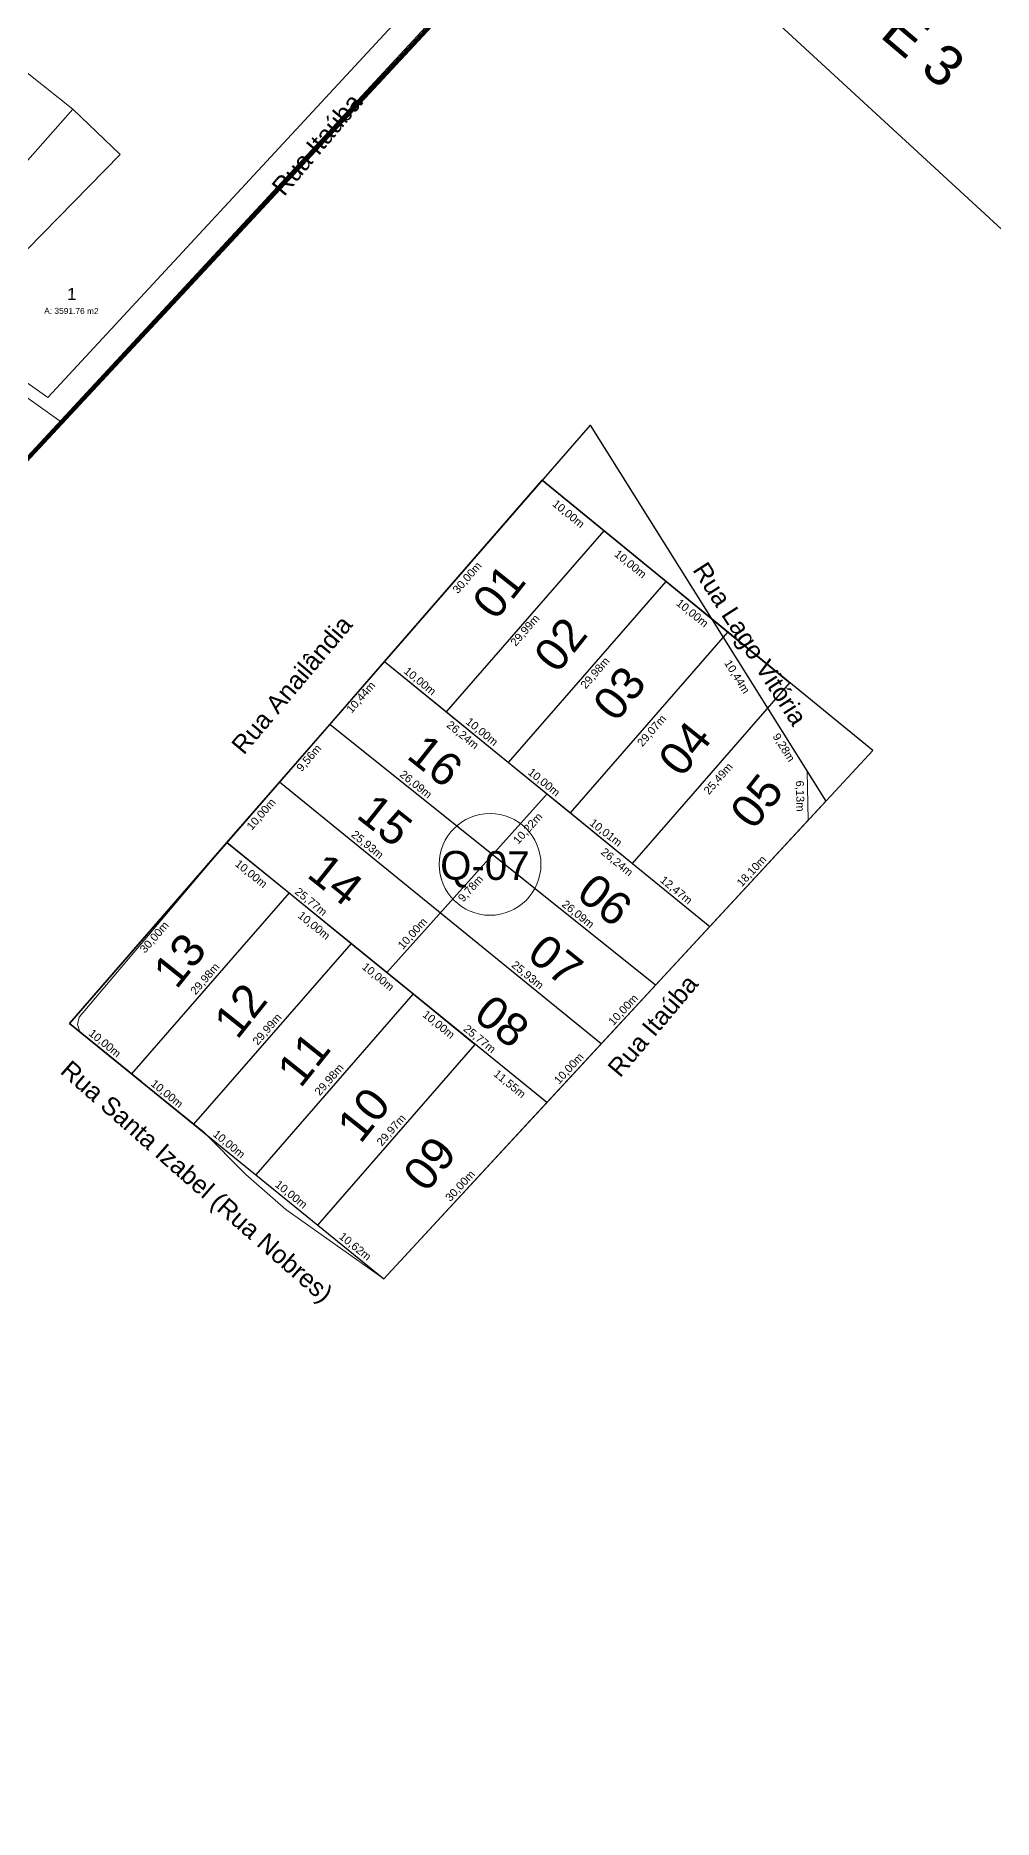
# Model space of a CAD drawing. Header units: metres. Extents: x 3808 to 8215, y 2374 to 6187.
# Drawn here: x 7081.6 to 7201.4, y 3301 to 3524 of the extents above; entities that cross this region are included whole.
import ezdxf

# ---------------------------------------------------------------- set-up
doc = ezdxf.new("R2010")
doc.units = ezdxf.units.M
for name, color, linetype in [('0 - Cotas', 7, 'Continuous'), ('0 - IPTU', 6, 'Continuous'), ('0 - Nome das Ruas', 7, 'Continuous'), ('Nomes-Ruas', 7, 'Continuous'), ('PDF_Boundary-Lotes', 7, 'Continuous'), ('PDF_Meio-Fio', 32, 'Continuous'), ('PDF_Numeração_Quadras', 7, 'Continuous'), ('PDF_Perímetro', 5, 'Continuous'), ('PDF_REGIAO_POLILINHAS', 7, 'Continuous'), ('PDF_Text', 7, 'Continuous')]:
    doc.layers.add(name, color=color, linetype=linetype)
doc.layers.add('REGIAO_POLILINHAS', color=7, linetype='Continuous', lineweight=0)
doc.styles.add('Arial', font='arial.ttf')
doc.styles.add('PDF Arial', font='arial.ttf')
doc.styles.add('REGUA100', font='arial.ttf')
doc.styles.get("Standard").update_dxf_attribs({"font": 'arial.ttf'})
doc.dimstyles.new('Copy(2) of ISO-25', dxfattribs={"dimtxt": 1, "dimasz": 2.5, "dimexe": 1.25, "dimexo": 0.625, "dimgap": 0.2, "dimtad": 1, "dimtoh": 1, "dimlfac": 1, "dimzin": 1, "dimtxsty": 'Arial', "dimblk": 'NONE', "dimcen": 0, "dimse1": 1, "dimse2": 1, "dimsd1": 1, "dimsd2": 1, "dimclrt": 256, "dimaunit": 1, "dimadec": 3, "dimazin": 0, "dimtfac": 1, "dimtmove": 0, "dimatfit": 3, "dimldrblk": 'NONE', "dimfxl": 1, "dimtolj": 1, "dimtzin": 0, "dimarcsym": 0})

# ---------------------------------------------------------------- blocks, each defined once
blk = doc.blocks.new('*D11937')
at = {"layer": 'Defpoints', "color": 0, "transparency": 16777216}
for p in [(7116.91, 3375.29), (7125.16, 3368.6), (7125.16, 3368.6)]:
    blk.add_point(p, dxfattribs=at)
at = {"layer": '0 - Cotas', "transparency": 16777216, "insert": (7121.54, 3372.57), "char_height": 1, "attachment_point": 5, "rotation": 320.9471, "style": 'Arial'}
blk.add_mtext('\\A1;10,62m', dxfattribs=at)
blk = doc.blocks.new('_None')
blk = doc.blocks.new('*D11938')
at = {"layer": 'Defpoints', "color": 0, "transparency": 16777216}
for p in [(7109.15, 3381.59), (7109.15, 3381.59), (7116.91, 3375.29)]:
    blk.add_point(p, dxfattribs=at)
at = {"layer": '0 - Cotas', "transparency": 16777216, "insert": (7113.54, 3379.06), "char_height": 1, "attachment_point": 5, "rotation": 320.9471, "style": 'Arial'}
blk.add_mtext('\\A1;10,00m', dxfattribs=at)
blk = doc.blocks.new('*D11939')
at = {"layer": 'Defpoints', "color": 0, "transparency": 16777216}
for p in [(7101.38, 3387.89), (7109.15, 3381.59), (7109.15, 3381.59)]:
    blk.add_point(p, dxfattribs=at)
at = {"layer": '0 - Cotas', "transparency": 16777216, "insert": (7105.77, 3385.36), "char_height": 1, "attachment_point": 5, "rotation": 320.9471, "style": 'Arial'}
blk.add_mtext('\\A1;10,00m', dxfattribs=at)
blk = doc.blocks.new('*D11940')
at = {"layer": 'Defpoints', "color": 0, "transparency": 16777216}
for p in [(7093.62, 3394.19), (7101.38, 3387.89), (7101.38, 3387.89)]:
    blk.add_point(p, dxfattribs=at)
at = {"layer": '0 - Cotas', "transparency": 16777216, "insert": (7098.01, 3391.66), "char_height": 1, "attachment_point": 5, "rotation": 320.9471, "style": 'Arial'}
blk.add_mtext('\\A1;10,00m', dxfattribs=at)
blk = doc.blocks.new('*D11941')
at = {"layer": 'Defpoints', "color": 0, "transparency": 16777216}
for p in [(7085.85, 3400.49), (7093.62, 3394.19), (7093.62, 3394.19)]:
    blk.add_point(p, dxfattribs=at)
at = {"layer": '0 - Cotas', "transparency": 16777216, "insert": (7090.24, 3397.96), "char_height": 1, "attachment_point": 5, "rotation": 320.9471, "style": 'Arial'}
blk.add_mtext('\\A1;10,00m', dxfattribs=at)
blk = doc.blocks.new('*D11942')
at = {"layer": 'Defpoints', "color": 0, "transparency": 16777216}
for p in [(7145.55, 3390.61), (7145.55, 3390.61), (7125.16, 3368.6)]:
    blk.add_point(p, dxfattribs=at)
at = {"layer": '0 - Cotas', "transparency": 16777216, "insert": (7134.77, 3380.15), "char_height": 1, "attachment_point": 5, "rotation": 47.1816, "style": 'Arial'}
blk.add_mtext('\\A1;30,00m', dxfattribs=at)
blk = doc.blocks.new('*D11943')
at = {"layer": 'Defpoints', "color": 0, "transparency": 16777216}
for p in [(7136.59, 3397.89), (7116.91, 3375.29), (7116.91, 3375.29)]:
    blk.add_point(p, dxfattribs=at)
at = {"layer": '0 - Cotas', "transparency": 16777216, "insert": (7126.15, 3387.12), "char_height": 1, "attachment_point": 5, "rotation": 48.9518, "style": 'Arial'}
blk.add_mtext('\\A1;29,97m', dxfattribs=at)
blk = doc.blocks.new('*D11944')
at = {"layer": 'Defpoints', "color": 0, "transparency": 16777216}
for p in [(7128.84, 3404.2), (7109.15, 3381.59), (7109.15, 3381.59)]:
    blk.add_point(p, dxfattribs=at)
at = {"layer": '0 - Cotas', "transparency": 16777216, "insert": (7118.39, 3393.42), "char_height": 1, "attachment_point": 5, "rotation": 48.9525, "style": 'Arial'}
blk.add_mtext('\\A1;29,98m', dxfattribs=at)
blk = doc.blocks.new('*D11945')
at = {"layer": 'Defpoints', "color": 0, "transparency": 16777216}
for p in [(7121.08, 3410.51), (7121.08, 3410.51), (7101.38, 3387.89)]:
    blk.add_point(p, dxfattribs=at)
at = {"layer": '0 - Cotas', "transparency": 16777216, "insert": (7110.63, 3399.73), "char_height": 1, "attachment_point": 5, "rotation": 48.9533, "style": 'Arial'}
blk.add_mtext('\\A1;29,99m', dxfattribs=at)
blk = doc.blocks.new('*D11946')
at = {"layer": 'Defpoints', "color": 0, "transparency": 16777216}
for p in [(7113.32, 3416.82), (7093.63, 3394.21), (7093.63, 3394.21)]:
    blk.add_point(p, dxfattribs=at)
at = {"layer": '0 - Cotas', "transparency": 16777216, "insert": (7102.86, 3406.03), "char_height": 1, "attachment_point": 5, "rotation": 48.954, "style": 'Arial'}
blk.add_mtext('\\A1;29,98m', dxfattribs=at)
blk = doc.blocks.new('*D11947')
at = {"layer": 'Defpoints', "color": 0, "transparency": 16777216}
for p in [(7105.55, 3423.12), (7106.91, 3421.93), (7085.85, 3400.49)]:
    blk.add_point(p, dxfattribs=at)
at = {"layer": '0 - Cotas', "transparency": 16777216, "insert": (7096.53, 3411.23), "char_height": 1, "attachment_point": 5, "rotation": 48.9548, "style": 'Arial'}
blk.add_mtext('\\A1;30,00m', dxfattribs=at)
blk = doc.blocks.new('*D11948')
at = {"layer": 'Defpoints', "color": 0, "transparency": 16777216}
for p in [(7136.59, 3397.89), (7145.55, 3390.61), (7144.29, 3389.06)]:
    blk.add_point(p, dxfattribs=at)
at = {"layer": '0 - Cotas', "transparency": 16777216, "insert": (7140.86, 3392.89), "char_height": 1, "attachment_point": 5, "rotation": 320.8822, "style": 'Arial'}
blk.add_mtext('\\A1;11,55m', dxfattribs=at)
blk = doc.blocks.new('*D11949')
at = {"layer": 'Defpoints', "color": 0, "transparency": 16777216}
for p in [(7128.84, 3404.2), (7136.59, 3397.89), (7135.43, 3396.46)]:
    blk.add_point(p, dxfattribs=at)
at = {"layer": '0 - Cotas', "transparency": 16777216, "insert": (7131.98, 3400.3), "char_height": 1, "attachment_point": 5, "rotation": 320.8822, "style": 'Arial'}
blk.add_mtext('\\A1;10,00m', dxfattribs=at)
blk = doc.blocks.new('*D11950')
at = {"layer": 'Defpoints', "color": 0, "transparency": 16777216}
for p in [(7121.08, 3410.51), (7128.84, 3404.2), (7127.58, 3402.66)]:
    blk.add_point(p, dxfattribs=at)
at = {"layer": '0 - Cotas', "transparency": 16777216, "insert": (7124.41, 3406.27), "char_height": 1, "attachment_point": 5, "rotation": 320.8822, "style": 'Arial'}
blk.add_mtext('\\A1;10,00m', dxfattribs=at)
blk = doc.blocks.new('*D11951')
at = {"layer": 'Defpoints', "color": 0, "transparency": 16777216}
for p in [(7113.32, 3416.82), (7119.77, 3408.9), (7121.08, 3410.51)]:
    blk.add_point(p, dxfattribs=at)
at = {"layer": '0 - Cotas', "transparency": 16777216, "insert": (7116.4, 3412.67), "char_height": 1, "attachment_point": 5, "rotation": 320.8822, "style": 'Arial'}
blk.add_mtext('\\A1;10,00m', dxfattribs=at)
blk = doc.blocks.new('*D11952')
at = {"layer": 'Defpoints', "color": 0, "transparency": 16777216}
for p in [(7105.56, 3423.13), (7112.05, 3415.26), (7113.32, 3416.82)]:
    blk.add_point(p, dxfattribs=at)
at = {"layer": '0 - Cotas', "transparency": 16777216, "insert": (7108.54, 3419.14), "char_height": 1, "attachment_point": 5, "rotation": 320.8822, "style": 'Arial'}
blk.add_mtext('\\A1;10,00m', dxfattribs=at)
blk = doc.blocks.new('*D11953')
at = {"layer": 'Defpoints', "color": 0, "transparency": 16777216}
for p in [(7152.35, 3397.94), (7152.35, 3397.94), (7145.55, 3390.61)]:
    blk.add_point(p, dxfattribs=at)
at = {"layer": '0 - Cotas', "transparency": 16777216, "insert": (7148.36, 3394.82), "char_height": 1, "attachment_point": 5, "rotation": 47.1816, "style": 'Arial'}
blk.add_mtext('\\A1;10,00m', dxfattribs=at)
blk = doc.blocks.new('*D11954')
at = {"layer": 'Defpoints', "color": 0, "transparency": 16777216}
for p in [(7132.24, 3414.31), (7132.24, 3414.31), (7125.56, 3406.87)]:
    blk.add_point(p, dxfattribs=at)
at = {"layer": '0 - Cotas', "transparency": 16777216, "insert": (7128.81, 3411.69), "char_height": 1, "attachment_point": 5, "rotation": 48.0682, "style": 'Arial'}
blk.add_mtext('\\A1;10,00m', dxfattribs=at)
blk = doc.blocks.new('*D11955')
at = {"layer": 'Defpoints', "color": 0, "transparency": 16777216}
for p in [(7132.24, 3414.31), (7152.35, 3397.94), (7152.35, 3397.94)]:
    blk.add_point(p, dxfattribs=at)
at = {"layer": '0 - Cotas', "transparency": 16777216, "insert": (7143.11, 3406.49), "char_height": 1, "attachment_point": 5, "rotation": 320.8654, "style": 'Arial'}
blk.add_mtext('\\A1;25,93m', dxfattribs=at)
blk = doc.blocks.new('*D11956')
at = {"layer": 'Defpoints', "color": 0, "transparency": 16777216}
for p in [(7125.56, 3406.87), (7145.55, 3390.61), (7145.55, 3390.61)]:
    blk.add_point(p, dxfattribs=at)
at = {"layer": '0 - Cotas', "transparency": 16777216, "insert": (7137.1, 3398.51), "char_height": 1, "attachment_point": 5, "rotation": 320.8822, "style": 'Arial'}
blk.add_mtext('\\A1;25,77m', dxfattribs=at)
blk = doc.blocks.new('*D11957')
at = {"layer": 'Defpoints', "color": 0, "transparency": 16777216}
for p in [(7112.13, 3430.67), (7132.24, 3414.31), (7132.24, 3414.31)]:
    blk.add_point(p, dxfattribs=at)
at = {"layer": '0 - Cotas', "transparency": 16777216, "insert": (7123.08, 3422.79), "char_height": 1, "attachment_point": 5, "rotation": 320.8654, "style": 'Arial'}
blk.add_mtext('\\A1;25,93m', dxfattribs=at)
blk = doc.blocks.new('*D11958')
at = {"layer": 'Defpoints', "color": 0, "transparency": 16777216}
for p in [(7112.13, 3430.67), (7113.48, 3429.49), (7105.56, 3423.13)]:
    blk.add_point(p, dxfattribs=at)
at = {"layer": '0 - Cotas', "transparency": 16777216, "insert": (7109.89, 3426.6), "char_height": 1, "attachment_point": 5, "rotation": 48.9548, "style": 'Arial'}
blk.add_mtext('\\A1;10,00m', dxfattribs=at)
blk = doc.blocks.new('*D11959')
at = {"layer": 'Defpoints', "color": 0, "transparency": 16777216}
for p in [(7105.56, 3423.13), (7125.56, 3406.87), (7125.56, 3406.87)]:
    blk.add_point(p, dxfattribs=at)
at = {"layer": '0 - Cotas', "transparency": 16777216, "insert": (7116.02, 3415.65), "char_height": 1, "attachment_point": 5, "rotation": 320.8822, "style": 'Arial'}
blk.add_mtext('\\A1;25,77m', dxfattribs=at)
blk = doc.blocks.new('*D11960')
at = {"layer": 'Defpoints', "color": 0, "transparency": 16777216}
for p in [(7159.14, 3405.28), (7159.14, 3405.28), (7152.35, 3397.94)]:
    blk.add_point(p, dxfattribs=at)
at = {"layer": '0 - Cotas', "transparency": 16777216, "insert": (7155.16, 3402.15), "char_height": 1, "attachment_point": 5, "rotation": 47.1816, "style": 'Arial'}
blk.add_mtext('\\A1;10,00m', dxfattribs=at)
blk = doc.blocks.new('*D11961')
at = {"layer": 'Defpoints', "color": 0, "transparency": 16777216}
for p in [(7138.77, 3421.58), (7140, 3420.48), (7132.24, 3414.31)]:
    blk.add_point(p, dxfattribs=at)
at = {"layer": '0 - Cotas', "transparency": 16777216, "insert": (7136.08, 3417.31), "char_height": 1, "attachment_point": 5, "rotation": 48.0682, "style": 'Arial'}
blk.add_mtext('\\A1;9,78m', dxfattribs=at)
blk = doc.blocks.new('*D11962')
at = {"layer": 'Defpoints', "color": 0, "transparency": 16777216}
for p in [(7118.4, 3437.88), (7119.67, 3436.78), (7112.13, 3430.67)]:
    blk.add_point(p, dxfattribs=at)
at = {"layer": '0 - Cotas', "transparency": 16777216, "insert": (7115.86, 3433.63), "char_height": 1, "attachment_point": 5, "rotation": 48.9548, "style": 'Arial'}
blk.add_mtext('\\A1;9,56m', dxfattribs=at)
blk = doc.blocks.new('*D11963')
at = {"layer": 'Defpoints', "color": 0, "transparency": 16777216}
for p in [(7125.26, 3445.75), (7126.46, 3444.71), (7118.4, 3437.88)]:
    blk.add_point(p, dxfattribs=at)
at = {"layer": '0 - Cotas', "transparency": 16777216, "insert": (7122.36, 3441.21), "char_height": 1, "attachment_point": 5, "rotation": 48.9548, "style": 'Arial'}
blk.add_mtext('\\A1;10,44m', dxfattribs=at)
blk = doc.blocks.new('*D11964')
at = {"layer": 'Defpoints', "color": 0, "transparency": 16777216}
for p in [(7125.26, 3445.75), (7145.6, 3429.18), (7144.44, 3427.76)]:
    blk.add_point(p, dxfattribs=at)
at = {"layer": '0 - Cotas', "transparency": 16777216, "insert": (7134.99, 3436.49), "char_height": 1, "attachment_point": 5, "rotation": 320.8324, "style": 'Arial'}
blk.add_mtext('\\A1;26,24m', dxfattribs=at)
blk = doc.blocks.new('*D11965')
at = {"layer": 'Defpoints', "color": 0, "transparency": 16777216}
for p in [(7145.6, 3429.18), (7138.77, 3421.58), (7140.22, 3420.28)]:
    blk.add_point(p, dxfattribs=at)
at = {"layer": '0 - Cotas', "transparency": 16777216, "insert": (7143.23, 3424.82), "char_height": 1, "attachment_point": 5, "rotation": 48.0873, "style": 'Arial'}
blk.add_mtext('\\A1;10,22m', dxfattribs=at)
blk = doc.blocks.new('*D11966')
at = {"layer": 'Defpoints', "color": 0, "transparency": 16777216}
for p in [(7118.4, 3437.88), (7138.77, 3421.58), (7138.77, 3421.58)]:
    blk.add_point(p, dxfattribs=at)
at = {"layer": '0 - Cotas', "transparency": 16777216, "insert": (7129.13, 3430.32), "char_height": 1, "attachment_point": 5, "rotation": 321.3334, "style": 'Arial'}
blk.add_mtext('\\A1;26,09m', dxfattribs=at)
blk = doc.blocks.new('*D11967')
at = {"layer": 'Defpoints', "color": 0, "transparency": 16777216}
for p in [(7138.77, 3421.58), (7159.14, 3405.28), (7159.14, 3405.28)]:
    blk.add_point(p, dxfattribs=at)
at = {"layer": '0 - Cotas', "transparency": 16777216, "insert": (7149.41, 3414.09), "char_height": 1, "attachment_point": 5, "rotation": 321.3334, "style": 'Arial'}
blk.add_mtext('\\A1;26,09m', dxfattribs=at)
blk = doc.blocks.new('*D11968')
at = {"layer": 'Defpoints', "color": 0, "transparency": 16777216}
for p in [(7145.6, 3429.18), (7164.7, 3411.09), (7165.94, 3412.61)]:
    blk.add_point(p, dxfattribs=at)
at = {"layer": '0 - Cotas', "transparency": 16777216, "insert": (7154.28, 3420.61), "char_height": 1, "attachment_point": 5, "rotation": 320.8324, "style": 'Arial'}
blk.add_mtext('\\A1;26,24m', dxfattribs=at)
blk = doc.blocks.new('*D11969')
at = {"layer": 'Defpoints', "color": 0, "transparency": 16777216}
for p in [(7173.16, 3439.88), (7174.67, 3438.57), (7156.42, 3420.66)]:
    blk.add_point(p, dxfattribs=at)
at = {"layer": '0 - Cotas', "transparency": 16777216, "insert": (7167.04, 3431.04), "char_height": 1, "attachment_point": 5, "rotation": 48.9527, "style": 'Arial'}
blk.add_mtext('\\A1;25,49m', dxfattribs=at)
blk = doc.blocks.new('*D11970')
at = {"layer": 'Defpoints', "color": 0, "transparency": 16777216}
for p in [(7173.16, 3439.88), (7176.6, 3431.08), (7178.09, 3432.02)]:
    blk.add_point(p, dxfattribs=at)
at = {"layer": '0 - Cotas', "transparency": 16777216, "insert": (7175.12, 3434.95), "char_height": 1, "attachment_point": 5, "rotation": 302.1123, "style": 'Arial'}
blk.add_mtext('\\A1;9,28m', dxfattribs=at)
blk = doc.blocks.new('*D11971')
at = {"layer": 'Defpoints', "color": 0, "transparency": 16777216}
for p in [(7178.09, 3432.02), (7176.41, 3425.84), (7178.24, 3425.89)]:
    blk.add_point(p, dxfattribs=at)
at = {"layer": '0 - Cotas', "transparency": 16777216, "insert": (7177.14, 3428.92), "char_height": 1, "attachment_point": 5, "rotation": 271.4125, "style": 'Arial'}
blk.add_mtext('\\A1;6,13m', dxfattribs=at)
blk = doc.blocks.new('*D11972')
at = {"layer": 'Defpoints', "color": 0, "transparency": 16777216}
for p in [(7178.24, 3425.89), (7165.94, 3412.61), (7165.94, 3412.61)]:
    blk.add_point(p, dxfattribs=at)
at = {"layer": '0 - Cotas', "transparency": 16777216, "insert": (7171.21, 3419.48), "char_height": 1, "attachment_point": 5, "rotation": 47.1816, "style": 'Arial'}
blk.add_mtext('\\A1;18,10m', dxfattribs=at)
blk = doc.blocks.new('*D11973')
at = {"layer": 'Defpoints', "color": 0, "transparency": 16777216}
for p in [(7156.27, 3420.49), (7165.94, 3412.61), (7165.94, 3412.61)]:
    blk.add_point(p, dxfattribs=at)
at = {"layer": '0 - Cotas', "transparency": 16777216, "insert": (7161.69, 3417.11), "char_height": 1, "attachment_point": 5, "rotation": 320.8324, "style": 'Arial'}
blk.add_mtext('\\A1;12,47m', dxfattribs=at)
blk = doc.blocks.new('*D11974')
at = {"layer": 'Defpoints', "color": 0, "transparency": 16777216}
for p in [(7167.61, 3448.73), (7173.16, 3439.88), (7171.45, 3438.81)]:
    blk.add_point(p, dxfattribs=at)
at = {"layer": '0 - Cotas', "transparency": 16777216, "insert": (7169.27, 3443.79), "char_height": 1, "attachment_point": 5, "rotation": 302.1123, "style": 'Arial'}
blk.add_mtext('\\A1;10,44m', dxfattribs=at)
blk = doc.blocks.new('*D11975')
at = {"layer": 'Defpoints', "color": 0, "transparency": 16777216}
for p in [(7167.61, 3448.73), (7148.52, 3426.81), (7149.86, 3425.64)]:
    blk.add_point(p, dxfattribs=at)
at = {"layer": '0 - Cotas', "transparency": 16777216, "insert": (7158.72, 3437.04), "char_height": 1, "attachment_point": 5, "rotation": 48.9532, "style": 'Arial'}
blk.add_mtext('\\A1;29,07m', dxfattribs=at)
blk = doc.blocks.new('*D11976')
at = {"layer": 'Defpoints', "color": 0, "transparency": 16777216}
for p in [(7148.52, 3426.81), (7156.35, 3420.57), (7156.42, 3420.66)]:
    blk.add_point(p, dxfattribs=at)
at = {"layer": '0 - Cotas', "transparency": 16777216, "insert": (7152.89, 3424.28), "char_height": 1, "attachment_point": 5, "rotation": 322.0974, "style": 'Arial'}
blk.add_mtext('\\A1;10,01m', dxfattribs=at)
blk = doc.blocks.new('*D11977')
at = {"layer": 'Defpoints', "color": 0, "transparency": 16777216}
for p in [(7140.77, 3433.12), (7148.52, 3426.81), (7148.52, 3426.81)]:
    blk.add_point(p, dxfattribs=at)
at = {"layer": '0 - Cotas', "transparency": 16777216, "insert": (7145.15, 3430.58), "char_height": 1, "attachment_point": 5, "rotation": 320.8324, "style": 'Arial'}
blk.add_mtext('\\A1;10,00m', dxfattribs=at)
blk = doc.blocks.new('*D11978')
at = {"layer": 'Defpoints', "color": 0, "transparency": 16777216}
for p in [(7160.45, 3455.73), (7140.77, 3433.12), (7142.04, 3432.01)]:
    blk.add_point(p, dxfattribs=at)
at = {"layer": '0 - Cotas', "transparency": 16777216, "insert": (7151.64, 3444.26), "char_height": 1, "attachment_point": 5, "rotation": 48.9537, "style": 'Arial'}
blk.add_mtext('\\A1;29,98m', dxfattribs=at)
blk = doc.blocks.new('*D11979')
at = {"layer": 'Defpoints', "color": 0, "transparency": 16777216}
for p in [(7160.45, 3455.73), (7168.2, 3449.41), (7167.03, 3447.97)]:
    blk.add_point(p, dxfattribs=at)
at = {"layer": '0 - Cotas', "transparency": 16777216, "insert": (7163.7, 3451.72), "char_height": 1, "attachment_point": 5, "rotation": 320.7844, "style": 'Arial'}
blk.add_mtext('\\A1;10,00m', dxfattribs=at)
blk = doc.blocks.new('*D11980')
at = {"layer": 'Defpoints', "color": 0, "transparency": 16777216}
for p in [(7152.71, 3462.06), (7160.45, 3455.73), (7159.19, 3454.18)]:
    blk.add_point(p, dxfattribs=at)
at = {"layer": '0 - Cotas', "transparency": 16777216, "insert": (7155.96, 3457.85), "char_height": 1, "attachment_point": 5, "rotation": 320.7844, "style": 'Arial'}
blk.add_mtext('\\A1;10,00m', dxfattribs=at)
blk = doc.blocks.new('*D11981')
at = {"layer": 'Defpoints', "color": 0, "transparency": 16777216}
for p in [(7152.71, 3462.06), (7133.01, 3439.44), (7134.2, 3438.4)]:
    blk.add_point(p, dxfattribs=at)
at = {"layer": '0 - Cotas', "transparency": 16777216, "insert": (7142.88, 3449.58), "char_height": 1, "attachment_point": 5, "rotation": 48.9542, "style": 'Arial'}
blk.add_mtext('\\A1;29,99m', dxfattribs=at)
blk = doc.blocks.new('*D11982')
at = {"layer": 'Defpoints', "color": 0, "transparency": 16777216}
for p in [(7133.01, 3439.44), (7140.77, 3433.12), (7140.77, 3433.12)]:
    blk.add_point(p, dxfattribs=at)
at = {"layer": '0 - Cotas', "transparency": 16777216, "insert": (7137.39, 3436.9), "char_height": 1, "attachment_point": 5, "rotation": 320.8324, "style": 'Arial'}
blk.add_mtext('\\A1;10,00m', dxfattribs=at)
blk = doc.blocks.new('*D11983')
at = {"layer": 'Defpoints', "color": 0, "transparency": 16777216}
for p in [(7125.26, 3445.75), (7133.01, 3439.44), (7133.01, 3439.44)]:
    blk.add_point(p, dxfattribs=at)
at = {"layer": '0 - Cotas', "transparency": 16777216, "insert": (7129.64, 3443.22), "char_height": 1, "attachment_point": 5, "rotation": 320.8324, "style": 'Arial'}
blk.add_mtext('\\A1;10,00m', dxfattribs=at)
blk = doc.blocks.new('*D11984')
at = {"layer": 'Defpoints', "color": 0, "transparency": 16777216}
for p in [(7144.96, 3468.38), (7146.32, 3467.2), (7125.26, 3445.75)]:
    blk.add_point(p, dxfattribs=at)
at = {"layer": '0 - Cotas', "transparency": 16777216, "insert": (7135.65, 3456.16), "char_height": 1, "attachment_point": 5, "rotation": 48.9548, "style": 'Arial'}
blk.add_mtext('\\A1;30,00m', dxfattribs=at)
blk = doc.blocks.new('*D11985')
at = {"layer": 'Defpoints', "color": 0, "transparency": 16777216}
for p in [(7144.96, 3468.38), (7152.71, 3462.06), (7151.43, 3460.49)]:
    blk.add_point(p, dxfattribs=at)
at = {"layer": '0 - Cotas', "transparency": 16777216, "insert": (7148.22, 3464.13), "char_height": 1, "attachment_point": 5, "rotation": 320.7844, "style": 'Arial'}
blk.add_mtext('\\A1;10,00m', dxfattribs=at)

msp = doc.modelspace()

# ---------------------------------------------------------------- hatches: boundary and pattern name
at = {"layer": 'REGIAO_POLILINHAS', "lineweight": 5}
h = msp.add_hatch(dxfattribs=at)
h.set_pattern_fill('ANSI32', color=5, scale=0.2)
h.set_pattern_definition([(45, (-581.274, 256.0805), (-1.3470384, 1.3470384), []), (45, (-580.376, 256.0805), (-1.3470384, 1.3470384), [])])
h.paths.add_polyline_path([(7147.295, 3654.96), (7145.289, 3655.268), (7144.158, 3656.913), (7142.564, 3658.147), (7140.61, 3658.507), (7138.657, 3659.073), (7136.703, 3659.279), (7134.698, 3659.33), (7132.692, 3659.381), (7130.687, 3659.381), (7128.682, 3659.381), (7126.677, 3659.381), (7124.671, 3659.381), (7122.666, 3659.381), (7120.661, 3659.381), (7118.656, 3659.381), (7116.753, 3658.816), (7114.748, 3658.713), (7112.845, 3658.045), (7111.252, 3656.811), (7109.606, 3655.679), (7108.012, 3654.445), (7106.367, 3653.314), (7104.67, 3652.286), (7103.385, 3650.692), (7101.534, 3649.921), (7100.043, 3648.635), (7098.603, 3647.247), (7097.163, 3645.807), (7095.775, 3644.419), (7094.13, 3643.237), (7092.382, 3642.26), (7091.559, 3640.409), (7090.942, 3638.558), (7090.788, 3636.552), (7090.736, 3634.547), (7090.736, 3632.542), (7090.736, 3630.537), (7090.736, 3628.531), (7090.736, 3626.526), (7090.736, 3624.521), (7090.736, 3622.516), (7090.736, 3620.51), (7091.148, 3618.557), (7091.713, 3616.603), (7092.073, 3614.649), (7092.69, 3612.747), (7093.359, 3610.844), (7094.593, 3609.302), (7096.032, 3607.862), (7097.163, 3606.217), (7098.14, 3604.468), (7099.22, 3602.823), (7100.557, 3601.281), (7102.151, 3600.098), (7103.642, 3598.71), (7104.876, 3597.167), (7106.418, 3595.882), (7107.909, 3594.545), (7109.349, 3593.157), (7110.737, 3591.717), (7112.434, 3590.586), (7113.925, 3589.249), (7115.313, 3587.861), (7116.753, 3586.421), (7118.604, 3585.701), (7119.89, 3584.107), (7121.483, 3582.976), (7122.975, 3581.588), (7124.363, 3580.2), (7126.008, 3579.017), (7127.191, 3577.423), (7129.042, 3576.652), (7130.533, 3575.315), (7132.178, 3574.184), (7133.669, 3572.847), (7135.109, 3571.459), (7136.96, 3570.636), (7138.245, 3569.094), (7140.096, 3568.374), (7141.587, 3567.037), (7143.233, 3565.906), (7144.724, 3564.569), (7146.369, 3563.438), (7147.603, 3561.844), (7149.197, 3560.661), (7150.74, 3559.325), (7152.385, 3558.193), (7154.39, 3557.988), (7156.395, 3557.936), (7158.349, 3558.296), (7160.354, 3558.553), (7162.051, 3559.633), (7164.005, 3559.89), (7166.01, 3559.942), (7168.016, 3559.942), (7170.021, 3559.993), (7172.026, 3559.993), (7174.031, 3559.993), (7175.985, 3559.53), (7177.888, 3558.81), (7179.739, 3558.142), (7181.641, 3557.525), (7183.492, 3556.702), (7185.394, 3556.034), (7187.194, 3555.211), (7189.096, 3554.594), (7190.793, 3553.515), (7192.593, 3552.538), (7194.032, 3551.201), (7195.472, 3549.813), (7196.912, 3548.373), (7198.043, 3546.728), (7199.688, 3545.596), (7200.408, 3543.694), (7201.436, 3541.997), (7202.773, 3540.506), (7203.802, 3538.809), (7205.19, 3537.318), (7205.961, 3535.467), (7206.424, 3533.565), (7207.504, 3531.868), (7208.018, 3529.914), (7208.892, 3528.115), (7209.303, 3526.161), (7210.074, 3524.31), (7210.743, 3522.407), (7211.206, 3520.454), (7211.977, 3518.603), (7212.594, 3516.7), (7213.416, 3514.849), (7214.291, 3513.05), (7214.805, 3511.096), (7215.525, 3509.245), (7216.039, 3507.342), (7217.016, 3505.543), (7218.404, 3504.103), (7220.049, 3502.972), (7221.54, 3501.635), (7223.186, 3500.504), (7224.677, 3499.167), (7226.373, 3498.087), (7228.224, 3497.368), (7230.23, 3497.213), (7232.132, 3496.493), (7233.983, 3495.876), (7235.988, 3495.774), (7237.839, 3494.951), (7239.639, 3494.128), (7241.387, 3493.049), (7243.135, 3492.123), (7244.678, 3490.838), (7246.117, 3489.449), (7247.763, 3488.267), (7249.305, 3486.981), (7250.694, 3485.593), (7252.133, 3484.153), (7253.573, 3482.765), (7254.961, 3481.326), (7256.555, 3480.143), (7258.098, 3478.858), (7258.92, 3477.007), (7260.514, 3475.773), (7261.645, 3474.127), (7262.571, 3472.379), (7263.085, 3470.425), (7264.062, 3468.677), (7265.193, 3467.032), (7266.119, 3465.232), (7267.044, 3463.484), (7267.918, 3461.684), (7268.998, 3459.988), (7269.769, 3458.137), (7270.9, 3456.44), (7272.289, 3455.052), (7273.42, 3453.355), (7274.499, 3451.71), (7276.093, 3450.476), (7277.533, 3449.087), (7278.973, 3447.648), (7280.618, 3446.516), (7281.852, 3444.974), (7283.189, 3443.483), (7284.834, 3442.3), (7286.325, 3440.963), (7287.405, 3439.267), (7289.05, 3438.136), (7290.799, 3437.21), (7292.547, 3436.13), (7294.192, 3434.999), (7295.837, 3433.868), (7297.483, 3432.737), (7299.179, 3431.708), (7300.979, 3430.732), (7302.264, 3429.24), (7303.961, 3428.161), (7305.658, 3427.03), (7307.509, 3426.31), (7309.051, 3425.076), (7310.902, 3424.304), (7312.908, 3423.996), (7314.913, 3423.945), (7316.918, 3423.945), (7318.923, 3423.945), (7320.826, 3424.51), (7322.728, 3425.127), (7324.322, 3426.361), (7325.968, 3427.492), (7327.613, 3428.623), (7329.155, 3429.96), (7330.595, 3431.297), (7332.035, 3432.685), (7333.474, 3434.074), (7334.914, 3435.513), (7336.148, 3437.056), (7337.793, 3438.187), (7339.182, 3439.678), (7340.724, 3440.912), (7342.215, 3442.249), (7343.861, 3443.431), (7345.454, 3444.614), (7347.048, 3445.797), (7348.745, 3446.876), (7350.288, 3448.213), (7352.087, 3449.036), (7353.681, 3450.27), (7355.121, 3451.607), (7356.766, 3452.789), (7358.257, 3454.178), (7359.697, 3455.566), (7361.239, 3456.8), (7362.73, 3458.137), (7364.222, 3459.525), (7365.764, 3460.81), (7367.358, 3461.993), (7368.952, 3463.175), (7370.546, 3464.409), (7372.191, 3465.541), (7373.836, 3466.723), (7375.482, 3467.854), (7377.127, 3469.037), (7378.721, 3470.22), (7380.264, 3471.505), (7381.909, 3472.636), (7383.4, 3473.973), (7385.097, 3475.053), (7386.793, 3476.081), (7388.439, 3477.212), (7390.033, 3478.498), (7391.524, 3479.834), (7392.963, 3481.171), (7394.249, 3482.714), (7395.431, 3484.359), (7396.717, 3485.902), (7397.951, 3487.496), (7399.236, 3488.987), (7400.47, 3490.581), (7401.704, 3492.174), (7402.681, 3493.923), (7403.555, 3495.722), (7404.121, 3497.625), (7404.481, 3499.578), (7404.738, 3501.584), (7404.789, 3503.589), (7404.841, 3505.594), (7404.841, 3507.599), (7404.841, 3509.605), (7404.378, 3511.559), (7403.607, 3513.41), (7402.27, 3514.901), (7401.242, 3516.597), (7399.802, 3518.037), (7398.157, 3519.117), (7396.717, 3520.505), (7395.02, 3521.636), (7393.375, 3522.767), (7391.627, 3523.744), (7389.827, 3524.67), (7387.976, 3525.338), (7386.074, 3525.955), (7384.068, 3526.109), (7382.423, 3527.292), (7380.572, 3528.012), (7378.772, 3528.835), (7377.59, 3530.48), (7376.613, 3532.228), (7375.945, 3534.13), (7375.482, 3536.084), (7374.968, 3537.987), (7374.659, 3539.992), (7374.042, 3541.894), (7373.888, 3543.9), (7373.219, 3545.802), (7373.117, 3547.807), (7372.705, 3549.761), (7372.5, 3551.715), (7372.448, 3553.72), (7372.397, 3555.725), (7372.397, 3557.731), (7372.397, 3559.736), (7371.574, 3561.587), (7370.443, 3563.232), (7368.695, 3564.209), (7367.049, 3565.34), (7365.301, 3566.266), (7363.759, 3567.551), (7362.011, 3568.528), (7360.211, 3569.454), (7358.463, 3570.379), (7356.56, 3570.996), (7354.915, 3572.23), (7353.116, 3573.053), (7351.162, 3573.567), (7349.208, 3573.773), (7347.305, 3574.493), (7345.352, 3574.904), (7343.346, 3575.058), (7341.341, 3575.161), (7339.336, 3575.161), (7337.331, 3575.161), (7335.325, 3575.161), (7333.32, 3575.161), (7331.418, 3574.595), (7329.412, 3574.493), (7327.459, 3573.978), (7325.505, 3573.824), (7323.602, 3573.156), (7321.597, 3573.104), (7319.695, 3572.539), (7317.689, 3572.436), (7315.684, 3572.384), (7313.679, 3572.384), (7311.674, 3572.384), (7309.668, 3572.384), (7307.663, 3572.384), (7305.761, 3573.104), (7303.961, 3573.927), (7302.213, 3574.904), (7300.362, 3575.675), (7298.562, 3576.549), (7297.123, 3577.937), (7295.529, 3579.171), (7294.243, 3580.714), (7293.421, 3582.514), (7292.187, 3584.107), (7291.056, 3585.753), (7290.027, 3587.501), (7288.948, 3589.146), (7287.714, 3590.74), (7286.582, 3592.386), (7284.988, 3593.62), (7283.549, 3595.008), (7281.903, 3596.139), (7280.155, 3597.116), (7278.459, 3598.196), (7276.608, 3598.967), (7275.065, 3600.252), (7273.42, 3601.332), (7271.672, 3602.36), (7269.872, 3603.286), (7268.227, 3604.366), (7266.376, 3605.137), (7264.525, 3606.011), (7262.725, 3606.885), (7261.08, 3607.965), (7259.229, 3608.685), (7257.378, 3609.559), (7255.475, 3610.227), (7253.676, 3611.05), (7251.773, 3611.667), (7249.819, 3612.181), (7247.968, 3612.901), (7246.066, 3613.569), (7244.112, 3613.826), (7242.158, 3614.443), (7240.462, 3615.523), (7238.611, 3616.243), (7237.017, 3617.477), (7235.114, 3617.94), (7233.675, 3619.328), (7231.669, 3619.328), (7229.716, 3619.842), (7227.762, 3620.408), (7226.065, 3621.436), (7224.934, 3623.081), (7223.803, 3624.727), (7222.26, 3625.961), (7221.952, 3627.966), (7221.386, 3629.868), (7220.769, 3631.771), (7220.512, 3633.776), (7219.895, 3635.678), (7218.558, 3637.169), (7218.044, 3639.123), (7217.273, 3640.974), (7216.399, 3642.774), (7215.319, 3644.419), (7214.548, 3646.322), (7213.005, 3647.556), (7211.617, 3648.995), (7210.177, 3650.384), (7208.378, 3651.309), (7206.527, 3652.029), (7204.624, 3652.697), (7202.722, 3653.314), (7200.768, 3653.777), (7198.866, 3654.291), (7196.86, 3654.497), (7194.855, 3654.548), (7192.85, 3654.548), (7190.845, 3654.548), (7188.839, 3654.548), (7186.834, 3654.548), (7184.829, 3654.548), (7182.824, 3654.548), (7180.818, 3654.548), (7178.813, 3654.548), (7176.808, 3654.548), (7174.803, 3654.548), (7172.797, 3654.548), (7170.792, 3654.548), (7168.787, 3654.548), (7166.884, 3653.931), (7164.982, 3653.314), (7162.977, 3653.211), (7160.971, 3653.211), (7158.966, 3653.16), (7156.961, 3653.16), (7154.956, 3653.16), (7152.95, 3653.16), (7151.974, 3653.16), (7151.768, 3653.674), (7151.716, 3654.137), (7151.357, 3654.394), (7150.585, 3654.497), (7150.071, 3654.754), (7149.608, 3654.754), (7149.043, 3654.857)])
edge = h.paths.add_edge_path(flags=17)
edge.add_line((7222.214, 3626.258), (7222.26, 3626.218))
h.paths.add_polyline_path([(7132.692, 3659.381), (7118.604, 3659.381), (7134.698, 3659.33)], flags=25)
h.paths.add_polyline_path([(7118.656, 3659.381), (7132.692, 3659.381), (7118.604, 3659.381)], flags=24)
h.paths.add_polyline_path([(7130.687, 3659.381), (7118.656, 3659.381), (7132.692, 3659.381)], flags=24)
h.paths.add_polyline_path([(7130.687, 3659.381), (7118.656, 3659.381), (7128.682, 3659.381)], flags=8)
h.paths.add_polyline_path([(7130.687, 3659.381), (7118.656, 3659.381)], flags=8)
h.paths.add_polyline_path([(7128.682, 3659.381), (7118.656, 3659.381), (7126.677, 3659.381)], flags=8)
h.paths.add_polyline_path([(7128.682, 3659.381), (7118.656, 3659.381)], flags=8)
h.paths.add_polyline_path([(7126.677, 3659.381), (7118.656, 3659.381), (7124.671, 3659.381)], flags=8)
h.paths.add_polyline_path([(7126.677, 3659.381), (7118.656, 3659.381)], flags=8)
h.paths.add_polyline_path([(7124.671, 3659.381), (7118.656, 3659.381), (7122.666, 3659.381)], flags=8)
h.paths.add_polyline_path([(7124.671, 3659.381), (7118.656, 3659.381)], flags=8)
h.paths.add_polyline_path([(7194.855, 3654.548), (7168.735, 3654.548), (7196.86, 3654.497)], flags=25)
h.paths.add_polyline_path([(7168.787, 3654.548), (7194.855, 3654.548), (7168.735, 3654.548)], flags=24)
h.paths.add_polyline_path([(7192.85, 3654.548), (7168.787, 3654.548), (7194.855, 3654.548)], flags=24)
h.paths.add_polyline_path([(7192.85, 3654.548), (7168.787, 3654.548), (7190.845, 3654.548)], flags=8)
h.paths.add_polyline_path([(7192.85, 3654.548), (7168.787, 3654.548)], flags=8)
h.paths.add_polyline_path([(7190.845, 3654.548), (7168.787, 3654.548), (7188.839, 3654.548)], flags=8)
h.paths.add_polyline_path([(7190.845, 3654.548), (7168.787, 3654.548)], flags=8)
h.paths.add_polyline_path([(7188.839, 3654.548), (7168.787, 3654.548), (7186.834, 3654.548)], flags=8)
h.paths.add_polyline_path([(7188.839, 3654.548), (7168.787, 3654.548)], flags=8)
h.paths.add_polyline_path([(7186.834, 3654.548), (7168.787, 3654.548), (7184.829, 3654.548)], flags=8)
h.paths.add_polyline_path([(7186.834, 3654.548), (7168.787, 3654.548)], flags=8)
h.paths.add_polyline_path([(7184.829, 3654.548), (7168.787, 3654.548), (7182.824, 3654.548)], flags=8)
h.paths.add_polyline_path([(7184.829, 3654.548), (7168.787, 3654.548)], flags=8)
h.paths.add_polyline_path([(7333.32, 3575.161), (7343.346, 3575.058), (7332.96, 3575.058)], flags=25)
h.paths.add_polyline_path([(7341.341, 3575.161), (7333.32, 3575.161), (7343.346, 3575.058)], flags=24)
h.paths.add_polyline_path([(7341.341, 3575.161), (7333.32, 3575.161), (7339.336, 3575.161)], flags=8)
h.paths.add_polyline_path([(7341.341, 3575.161), (7333.32, 3575.161)], flags=8)
h.paths.add_polyline_path([(7339.336, 3575.161), (7333.32, 3575.161), (7337.331, 3575.161)], flags=8)
h.paths.add_polyline_path([(7339.336, 3575.161), (7333.32, 3575.161)], flags=8)
h.paths.add_polyline_path([(7337.331, 3575.161), (7333.32, 3575.161), (7335.325, 3575.161)], flags=8)
h.paths.add_polyline_path([(7337.331, 3575.161), (7333.32, 3575.161)], flags=8)
h.paths.add_polyline_path([(7318.923, 3423.945), (7316.918, 3423.945), (7314.913, 3423.945)], flags=24)
h.paths.add_polyline_path([(7318.923, 3423.945), (7316.918, 3423.945)], flags=8)
h.paths.add_polyline_path([(7314.913, 3423.945), (7318.923, 3423.945)], flags=25)

# ---------------------------------------------------------------- linework, layer by layer
at = {"layer": '0 - IPTU', "color": 7}
for p, q in [((7150.953, 3475.263), (7085.852, 3400.493)), ((7150.953, 3475.263), (7180.448, 3428.267)), ((7125.259, 3445.753), (7144.959, 3468.379)), ((7186.332, 3434.617), (7144.959, 3468.379)), ((7144.959, 3468.379), (7152.707, 3462.056)), ((7133.012, 3439.437), (7152.707, 3462.056)), ((7152.707, 3462.056), (7160.454, 3455.734)), ((7140.765, 3433.121), (7160.454, 3455.734)), ((7160.454, 3455.734), (7168.202, 3449.411)), ((7148.518, 3426.805), (7168.202, 3449.411)), ((7168.202, 3449.411), (7175.95, 3443.089)), ((7118.693, 3438.211), (7125.259, 3445.753)), ((7125.259, 3445.753), (7165.941, 3412.612)), ((7125.259, 3445.753), (7133.012, 3439.437)), ((7156.271, 3420.489), (7175.95, 3443.089)), ((7112.126, 3430.669), (7118.693, 3438.211)), ((7159.145, 3405.277), (7118.403, 3437.878)), ((7133.012, 3439.437), (7140.765, 3433.121)), ((7140.765, 3433.121), (7148.518, 3426.805)), ((7165.941, 3412.612), (7186.332, 3434.617)), ((7105.56, 3423.127), (7112.126, 3430.669)), ((7152.348, 3397.942), (7112.126, 3430.669)), ((7125.555, 3406.867), (7145.6, 3429.182)), ((7125.161, 3368.601), (7180.448, 3428.267)), ((7148.518, 3426.805), (7156.271, 3420.489)), ((7085.852, 3400.493), (7105.552, 3423.118)), ((7145.551, 3390.606), (7105.56, 3423.127)), ((7105.56, 3423.127), (7113.318, 3416.818)), ((7113.318, 3416.818), (7093.618, 3394.192)), ((7113.318, 3416.818), (7121.077, 3410.509)), ((7159.145, 3405.277), (7165.941, 3412.612)), ((7121.077, 3410.509), (7101.384, 3387.892)), ((7121.077, 3410.509), (7128.835, 3404.2)), ((7128.835, 3404.2), (7109.149, 3381.591)), ((7128.835, 3404.2), (7136.594, 3397.89)), ((7152.348, 3397.942), (7159.145, 3405.277)), ((7094.862, 3393.221), (7085.852, 3400.493)), ((7085.852, 3400.493), (7093.618, 3394.192)), ((7116.915, 3375.291), (7136.594, 3397.89)), ((7145.551, 3390.606), (7152.348, 3397.942)), ((7145.551, 3390.606), (7152.348, 3397.942)), ((7093.618, 3394.192), (7101.384, 3387.892)), ((7125.161, 3368.601), (7145.551, 3390.606)), ((7125.161, 3368.601), (7145.551, 3390.606)), ((7101.384, 3387.892), (7109.149, 3381.591)), ((7109.149, 3381.591), (7116.915, 3375.291)), ((7116.915, 3375.291), (7125.161, 3368.601))]:
    msp.add_line(p, q, dxfattribs=at)
at = {"layer": 'PDF_Boundary-Lotes', "color": 7, "lineweight": 5}
for p, q in [((7150.953, 3475.263), (7105.56, 3423.127)), ((7178.094, 3432.019), (7150.953, 3475.263)), ((7178.245, 3425.89), (7178.094, 3432.019)), ((7125.161, 3368.601), (7178.245, 3425.89)), ((7105.56, 3423.127), (7087.07, 3401.277)), ((7087.07, 3401.277), (7086.863, 3400.389)), ((7086.863, 3400.389), (7087.143, 3399.451)), ((7087.143, 3399.451), (7102.58, 3386.991)), ((7102.58, 3386.991), (7107.937, 3381.603)), ((7107.937, 3381.603), (7112.909, 3377.24)), ((7112.909, 3377.24), (7125.161, 3368.601))]:
    msp.add_line(p, q, dxfattribs=at)
at = {"layer": 'PDF_Boundary-Lotes', "lineweight": 5}
for points in [[(7108.949, 3585.413), (7063.555, 3533.277), (7080.578, 3519.324), (7086.275, 3514.771), (7092.206, 3509.083), (7070.904, 3487.39), (7083.156, 3478.751), (7136.24, 3536.039), (7136.089, 3542.168)], [(7086.275, 3514.771), (7080.578, 3519.324), (7060.575, 3497.14), (7065.932, 3491.752)], [(7086.275, 3514.771), (7065.932, 3491.752), (7070.904, 3487.39), (7092.206, 3509.083)]]:
    msp.add_lwpolyline(points, close=True, dxfattribs=at)
at = {"layer": 'PDF_Meio-Fio', "lineweight": 5}
msp.add_lwpolyline([(7084.89, 3475.663), (7069.985, 3486.211), (7064.908, 3490.66), (7059.551, 3496.048), (7043.243, 3509.231)], dxfattribs=at)
at = {"layer": 'PDF_Numeração_Quadras', "color": 7, "lineweight": 5}
msp.add_circle((7138.454, 3420.382), 6.363, dxfattribs=at)
at = {"layer": 'PDF_Perímetro', "color": 1, "lineweight": 5}
msp.add_lwpolyline([(6992.95, 3766.096, 0.528, 0.528, 0), (6989.1, 3742.099, 0.51, 0.51, 0), (6973.114, 3643.777, 0.507, 0.507, 0), (6984.573, 3635.708, 0.505, 0.505, 0), (7029.048, 3628.308, 0.505, 0.505, 0), (7061.702, 3618.155, 0.486, 0.486, 0), (7076.465, 3616.937, 0.5, 0.5, 0), (7105.271, 3590.378, 0.504, 0.504, 0), (7110.134, 3585.636, 0.506, 0.506, 0), (7146.084, 3541.376, 0.505, 0.505, 0), (7019.68, 3405.574, 0.512, 0.512, 0), (6733.692, 3303.176, 0.507, 0.507, 0), (6667.743, 3301.296, 0.514, 0.514, 0)], format="xyseb", dxfattribs=at)
at = {"layer": 'PDF_Perímetro', "lineweight": 5}
msp.add_lwpolyline([(7110.056, 3585.612), (7145.756, 3541.619), (7019.613, 3405.6)], dxfattribs=at)
at = {"layer": 'PDF_REGIAO_POLILINHAS', "lineweight": 5}
msp.add_line((7323.911, 3387.799), (7151.776, 3546.366), dxfattribs=at)

# ---------------------------------------------------------------- texts
at = {"layer": '0 - Nome das Ruas', "lineweight": 5}
msp.add_text('ÁREA VERDE 3', height=5, rotation=319.8013, dxfattribs=at).set_placement((7156.218, 3549.929))
at = {"layer": 'Nomes-Ruas', "lineweight": 5, "style": 'REGUA100'}
msp.add_text('Rua Itaúba', height=2.25, rotation=49.86672, dxfattribs=at).set_placement((7112.695, 3503.768))
at = {"layer": 'Nomes-Ruas', "color": 7, "lineweight": 5, "style": 'REGUA100'}
for s, rotation, p in [('Rua Lago Vitória', 302.64505, (7163.706, 3457.202)), ('Rua Anailândia', 49.86672, (7107.653, 3433.964)), ('Rua Itaúba', 49.86672, (7154.7, 3393.618)), ('Rua Santa Izabel (Rua Nobres)', 318.73482, (7084.573, 3394.374))]:
    msp.add_text(s, height=2.25, rotation=rotation, dxfattribs=at).set_placement(p)
at = {"layer": 'PDF_Text', "color": 7, "style": 'PDF Arial'}
msp.add_text('Q-07', height=3.6001, rotation=359.72543, dxfattribs=at).set_placement((7132.208, 3418.471))
at = {"layer": 'PDF_Text', "lineweight": 5, "insert": (7085.562, 3490.938), "char_height": 1.5, "attachment_point": 7, "rotation": 358.96696, "style": 'PDF Arial'}
msp.add_mtext('1', dxfattribs=at)
at = {"layer": 'PDF_Text', "color": 1, "lineweight": 5, "insert": (7082.701, 3489.18), "char_height": 0.74999, "attachment_point": 7, "rotation": 359.62081, "style": 'PDF Arial'}
msp.add_mtext('A: 3591.76 m2', dxfattribs=at)
at = {"layer": 'PDF_Text', "color": 7, "lineweight": 5, "char_height": 4.1047, "attachment_point": 7, "style": 'PDF Arial'}
for s, insert, rotation in [('01', (7139.197, 3450.693), 51.45734), ('02', (7146.902, 3444.063), 51.45734), ('03', (7154.274, 3437.963), 51.45734), ('04', (7162.452, 3431.058), 51.45734), ('16', (7127.83, 3433.703), 321.45734), ('05', (7171.437, 3424.498), 51.45734), ('15', (7121.538, 3426.277), 321.45734), ('14', (7115.39, 3418.905), 321.45734), ('06', (7149.023, 3416.314), 321.45734), ('13', (7099.295, 3404.612), 51.45734), ('07', (7142.846, 3408.729), 321.45734), ('12', (7106.839, 3398.361), 51.45734), ('08', (7136.165, 3401.133), 321.45734), ('11', (7114.751, 3392.294), 51.45734), ('10', (7122.295, 3385.309), 51.45734), ('09', (7130.548, 3379.187), 51.45734)]:
    msp.add_mtext(s, dxfattribs=dict(at, insert=insert, rotation=rotation))

# ---------------------------------------------------------------- dimensions: what is measured, and where the dimension line sits
at = {"layer": '0 - Cotas', "color": 7}
for base, p1, p2, angle, picture, middle in [((7146.318, 3467.196), (7125.259, 3445.753), (7144.959, 3468.379), 48.95475, '*D11984', (7136.254, 3455.637)), ((7151.426, 3460.487), (7144.959, 3468.379), (7152.707, 3462.056), 320.78439, '*D11985', (7147.716, 3463.514)), ((7134.204, 3438.4), (7152.707, 3462.056), (7133.012, 3439.437), 228.95423, '*D11981', (7143.482, 3449.056)), ((7159.186, 3454.18), (7152.707, 3462.056), (7160.454, 3455.734), 320.78439, '*D11980', (7155.455, 3457.225)), ((7142.038, 3432.013), (7160.454, 3455.734), (7140.765, 3433.121), 228.95371, '*D11978', (7152.242, 3443.732)), ((7167.026, 3447.97), (7160.454, 3455.734), (7168.202, 3449.411), 320.78439, '*D11979', (7163.193, 3451.099)), ((7149.857, 3425.639), (7167.607, 3448.728), (7148.518, 3426.805), 228.9532, '*D11975', (7159.324, 3436.511)), ((7171.453, 3438.813), (7167.607, 3448.728), (7173.158, 3439.883), 302.1123, '*D11974', (7168.595, 3443.367)), ((7126.462, 3444.706), (7118.403, 3437.878), (7125.259, 3445.753), 48.95475, '*D11963', (7122.959, 3440.683)), ((7144.443, 3427.761), (7125.259, 3445.753), (7145.6, 3429.182), 320.83243, '*D11964', (7134.485, 3435.873)), ((7133.012, 3439.437), (7125.259, 3445.753), (7133.012, 3439.437), 320.83243, '*D11983', (7129.136, 3442.595)), ((7174.667, 3438.569), (7156.417, 3420.656), (7173.158, 3439.883), 48.95268, '*D11969', (7167.649, 3430.51)), ((7176.598, 3431.08), (7173.158, 3439.883), (7178.094, 3432.019), 302.1123, '*D11970', (7174.438, 3434.521)), ((7119.666, 3436.778), (7112.126, 3430.669), (7118.403, 3437.878), 48.95475, '*D11962', (7116.467, 3433.103)), ((7138.774, 3421.577), (7118.403, 3437.878), (7138.774, 3421.577), 321.33335, '*D11966', (7128.632, 3429.693)), ((7140.765, 3433.121), (7133.012, 3439.437), (7140.765, 3433.121), 320.83243, '*D11982', (7136.889, 3436.279)), ((7148.518, 3426.805), (7140.765, 3433.121), (7148.518, 3426.805), 320.83243, '*D11977', (7144.642, 3429.963)), ((7176.412, 3425.845), (7178.094, 3432.019), (7178.245, 3425.89), 271.41246, '*D11971', (7176.336, 3428.905)), ((7113.476, 3429.494), (7105.56, 3423.127), (7112.126, 3430.669), 48.95475, '*D11958', (7110.495, 3426.07)), ((7132.237, 3414.305), (7112.126, 3430.669), (7132.237, 3414.305), 320.86541, '*D11957', (7122.576, 3422.166)), ((7140.224, 3420.275), (7145.6, 3429.182), (7138.774, 3421.577), 228.08734, '*D11965', (7143.823, 3424.284)), ((7164.7, 3411.088), (7145.6, 3429.182), (7165.941, 3412.612), 320.83243, '*D11968', (7153.776, 3419.988)), ((7156.349, 3420.569), (7148.518, 3426.805), (7156.417, 3420.656), 322.09737, '*D11976', (7152.395, 3423.647)), ((7165.941, 3412.612), (7178.245, 3425.89), (7165.941, 3412.612), 227.18163, '*D11972', (7171.799, 3418.933)), ((7106.913, 3421.933), (7085.852, 3400.493), (7105.552, 3423.118), 48.95475, '*D11947', (7097.138, 3410.705)), ((7112.048, 3415.256), (7105.56, 3423.127), (7113.318, 3416.818), 320.88219, '*D11952', (7108.035, 3418.519)), ((7125.555, 3406.867), (7105.56, 3423.127), (7125.555, 3406.867), 320.88219, '*D11959', (7115.52, 3415.028)), ((7140, 3420.475), (7132.237, 3414.305), (7138.771, 3421.579), 48.06819, '*D11961', (7136.677, 3416.775)), ((7159.145, 3405.277), (7138.771, 3421.579), (7159.145, 3405.277), 321.33335, '*D11967', (7148.906, 3413.469)), ((7165.941, 3412.612), (7156.271, 3420.489), (7165.941, 3412.612), 320.83243, '*D11973', (7161.185, 3416.486)), ((7093.6346, 3394.2112), (7113.3183, 3416.818), (7093.6346, 3394.2112), 228.95401, '*D11946', (7103.4682, 3405.5051)), ((7119.768, 3408.899), (7113.318, 3416.818), (7121.077, 3410.509), 320.88219, '*D11951', (7115.897, 3412.047)), ((7132.237, 3414.305), (7125.555, 3406.867), (7132.237, 3414.305), 48.06819, '*D11954', (7129.409, 3411.157)), ((7152.348, 3397.942), (7132.237, 3414.305), (7152.348, 3397.942), 320.86541, '*D11955', (7142.607, 3405.868)), ((7121.077, 3410.509), (7101.384, 3387.892), (7121.077, 3410.509), 48.95327, '*D11945', (7111.23, 3399.2)), ((7127.581, 3402.657), (7121.077, 3410.509), (7128.835, 3404.2), 320.88219, '*D11950', (7123.904, 3405.647)), ((7145.551, 3390.606), (7125.555, 3406.867), (7145.551, 3390.606), 320.88219, '*D11956', (7136.594, 3397.89)), ((7109.149, 3381.591), (7128.835, 3404.2), (7109.149, 3381.591), 228.95253, '*D11944', (7118.992, 3392.896)), ((7135.433, 3396.463), (7128.835, 3404.2), (7136.594, 3397.89), 320.88219, '*D11949', (7131.474, 3399.683)), ((7159.145, 3405.277), (7152.348, 3397.942), (7159.145, 3405.277), 47.18163, '*D11960', (7155.746, 3401.609)), ((7093.618, 3394.192), (7085.852, 3400.493), (7093.618, 3394.192), 320.94705, '*D11941', (7089.735, 3397.342)), ((7116.915, 3375.291), (7136.594, 3397.89), (7116.915, 3375.291), 228.95179, '*D11943', (7126.754, 3386.591)), ((7144.2945, 3389.0611), (7136.5938, 3397.8905), (7145.5511, 3390.6064), 320.88219, '*D11948', (7140.3547, 3392.2649)), ((7152.348, 3397.942), (7145.551, 3390.606), (7152.348, 3397.942), 47.18163, '*D11953', (7148.949, 3394.274)), ((7101.384, 3387.892), (7093.618, 3394.192), (7101.384, 3387.892), 320.94705, '*D11940', (7097.501, 3391.042)), ((7145.551, 3390.606), (7125.161, 3368.601), (7145.551, 3390.606), 47.18163, '*D11942', (7135.356, 3379.604)), ((7109.149, 3381.591), (7101.384, 3387.892), (7109.149, 3381.591), 320.94705, '*D11939', (7105.267, 3384.742)), ((7109.149, 3381.591), (7116.915, 3375.291), (7109.149, 3381.591), 140.94705, '*D11938', (7113.032, 3378.441)), ((7125.161, 3368.601), (7116.915, 3375.291), (7125.161, 3368.601), 320.94705, '*D11937', (7121.038, 3371.946))]:
    dim = msp.add_linear_dim(base=base, p1=p1, p2=p2, angle=angle, dimstyle='Copy(2) of ISO-25', override={"dimpost": 'm'}, dxfattribs=at)
    dim.commit()
    dim.dimension.update_dxf_attribs({"geometry": picture, "text_midpoint": middle, "dimtype": 161})

doc.saveas('drawing.dxf')
